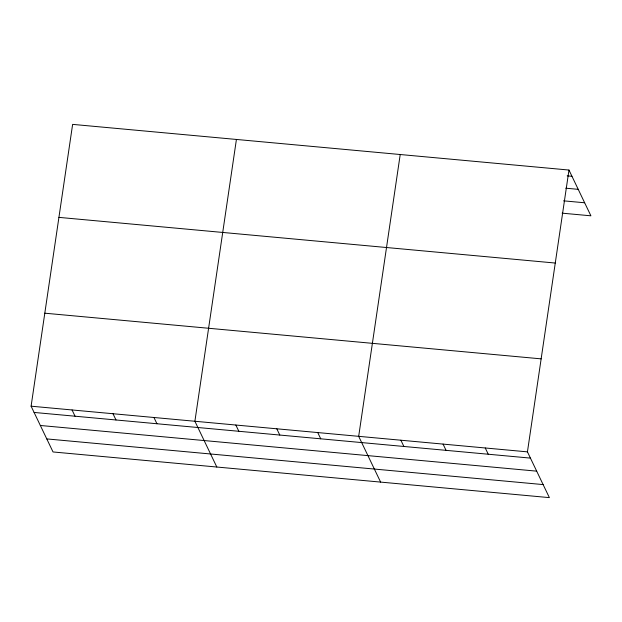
<?xml version="1.0" encoding="UTF-8"?>
<svg xmlns="http://www.w3.org/2000/svg" width="622" height="622" viewBox="0 0 622 622"><rect width="100%" height="100%" fill="white"/><g stroke="black" fill="none" stroke-linecap="round" stroke-linejoin="round"><path stroke-width="0.93" d="M568.974 170.047L527.44 451.86L549.374 497.623L53.026 451.953L31.1 406.189L72.626 124.377L568.974 170.047L590.9 215.811L562.132 213.167M236.422 139.445L194.896 421.257L216.821 467.029M400.218 154.52L358.684 436.333L380.617 482.097M567.171 175.855L571.968 176.298M565.748 188.194L578.219 189.337M563.555 200.836L584.649 202.772M58.927 217.373L555.267 263.044M44.807 313.193L541.148 358.863M31.1 406.189L527.44 451.86M34.093 412.44L530.442 458.111M40.344 425.479L536.685 471.149M46.782 438.914L543.123 484.585M485.253 447.98L488.254 454.231M443.066 444.092L446.06 450.351M400.879 440.213L403.872 446.464M317.741 432.562L320.734 438.813M276.79 428.791L279.783 435.05M235.839 425.028L238.84 431.279M153.945 417.494L156.938 423.745M112.994 413.723L115.995 419.974M72.051 409.952L75.044 416.211"/></g></svg>
